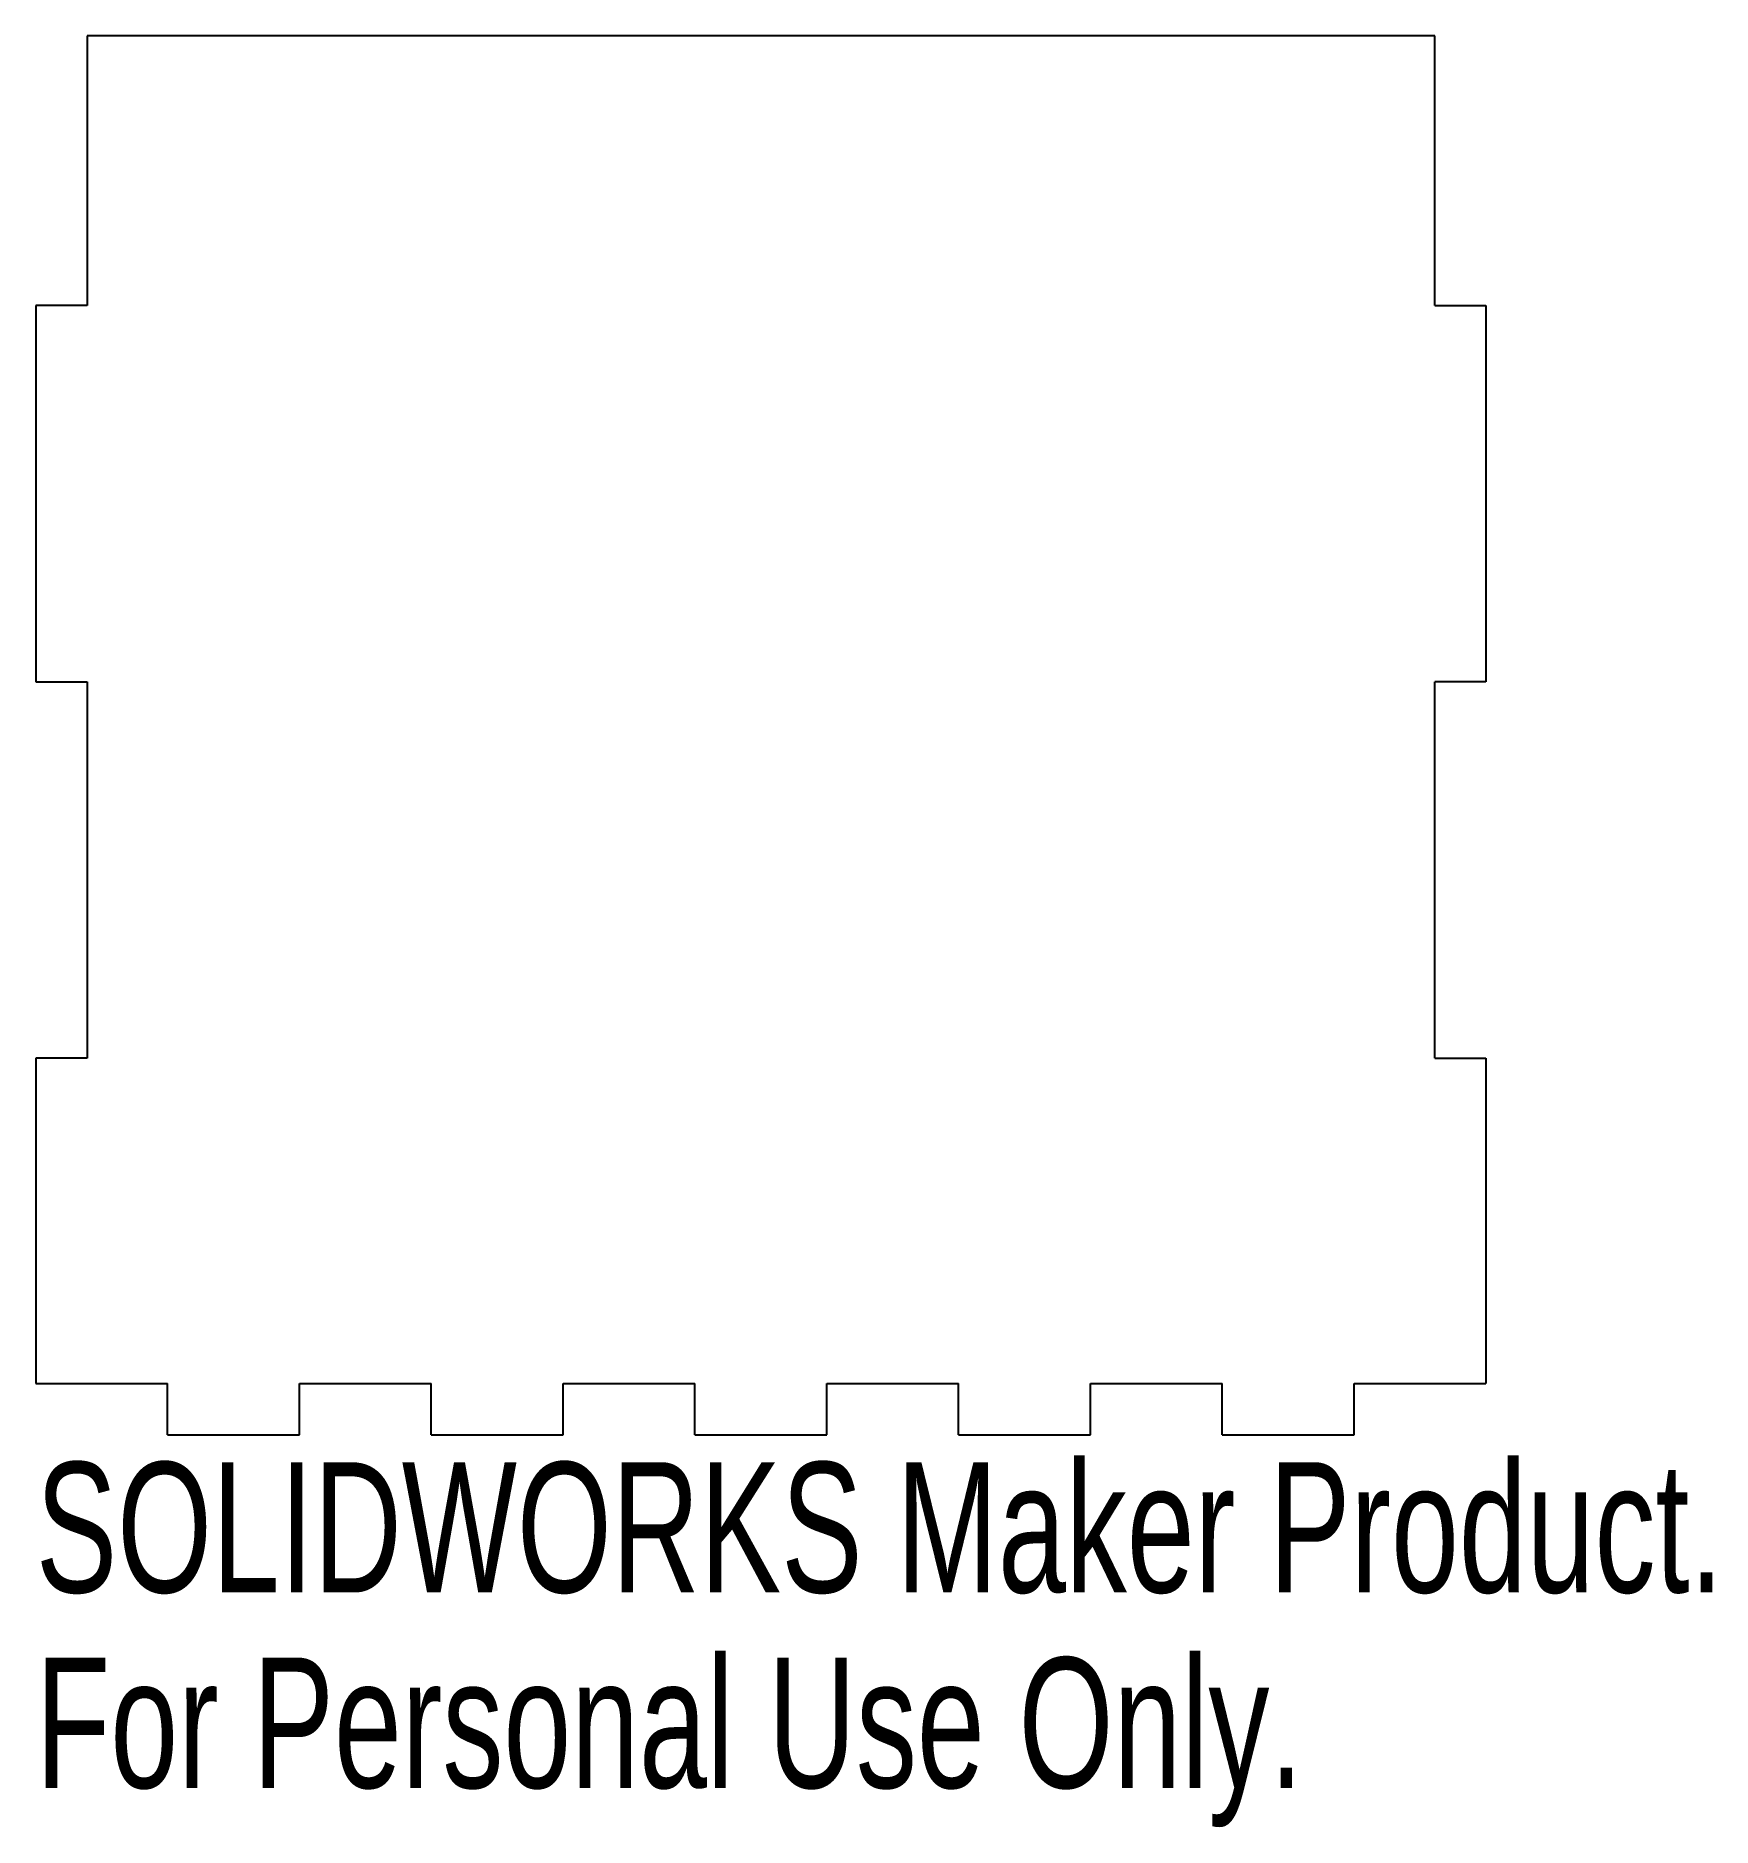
# Model space of a CAD drawing. Header units: millimetres. Extents: x -26.9 to 35.3, y -16.5 to 50.
import ezdxf

# ---------------------------------------------------------------- set-up
doc = ezdxf.new("R2010")
doc.units = ezdxf.units.MM
doc.styles.add('SLDTEXTSTYLE0', font='TXT', dxfattribs={"width": 0.7})

msp = doc.modelspace()

# ---------------------------------------------------------------- linework, layer by layer
at = {"color": 7, "linetype": 'Continuous', "lineweight": 25}
for p, q in [((25, 50), (-25, 50)), ((-25, 50), (-25, 40)), ((25, 40), (25, 50)), ((-25, 40), (-26.9, 40)), ((-26.9, 40), (-26.9, 26.033)), ((25, 40), (26.9, 40)), ((26.9, 40), (26.9, 26.033)), ((-26.9, 26.033), (-25, 26.033)), ((-25, 26.033), (-25, 12.067)), ((25, 12.067), (25, 26.033)), ((26.9, 26.033), (25, 26.033)), ((-25, 12.067), (-26.9, 12.067)), ((-26.9, 12.067), (-26.9, 0)), ((25, 12.067), (26.9, 12.067)), ((26.9, 12.067), (26.9, 0)), ((-26.9, 0), (-22.009, 0)), ((-22.009, -1.9), (-22.009, 0)), ((-17.118, -1.9), (-17.118, 0)), ((-17.118, 0), (-12.227, 0)), ((-12.227, -1.9), (-12.227, 0)), ((-7.336, -1.9), (-7.336, 0)), ((-7.336, 0), (-2.445, 0)), ((-2.445, -1.9), (-2.445, 0)), ((2.445, -1.9), (2.445, 0)), ((2.445, 0), (7.336, 0)), ((7.336, -1.9), (7.336, 0)), ((12.227, -1.9), (12.227, 0)), ((12.227, 0), (17.118, 0)), ((17.118, -1.9), (17.118, 0)), ((22.009, -1.9), (22.009, 0)), ((22.009, 0), (26.9, 0)), ((-22.009, -1.9), (-17.118, -1.9)), ((-12.227, -1.9), (-7.336, -1.9)), ((-2.445, -1.9), (2.445, -1.9)), ((7.336, -1.9), (12.227, -1.9)), ((17.118, -1.9), (22.009, -1.9))]:
    msp.add_line(p, q, dxfattribs=at)

# ---------------------------------------------------------------- texts
at = {"color": 7, "linetype": 'Continuous', "char_height": 4.83362, "attachment_point": 1, "style": 'SLDTEXTSTYLE0'}
for s, insert in [('SOLIDWORKS Maker Product.', (-26.9, -2.92)), ('For Personal Use Only.', (-26.9, -10.17))]:
    msp.add_mtext(s, dxfattribs=dict(at, insert=insert))

doc.saveas('drawing.dxf')
